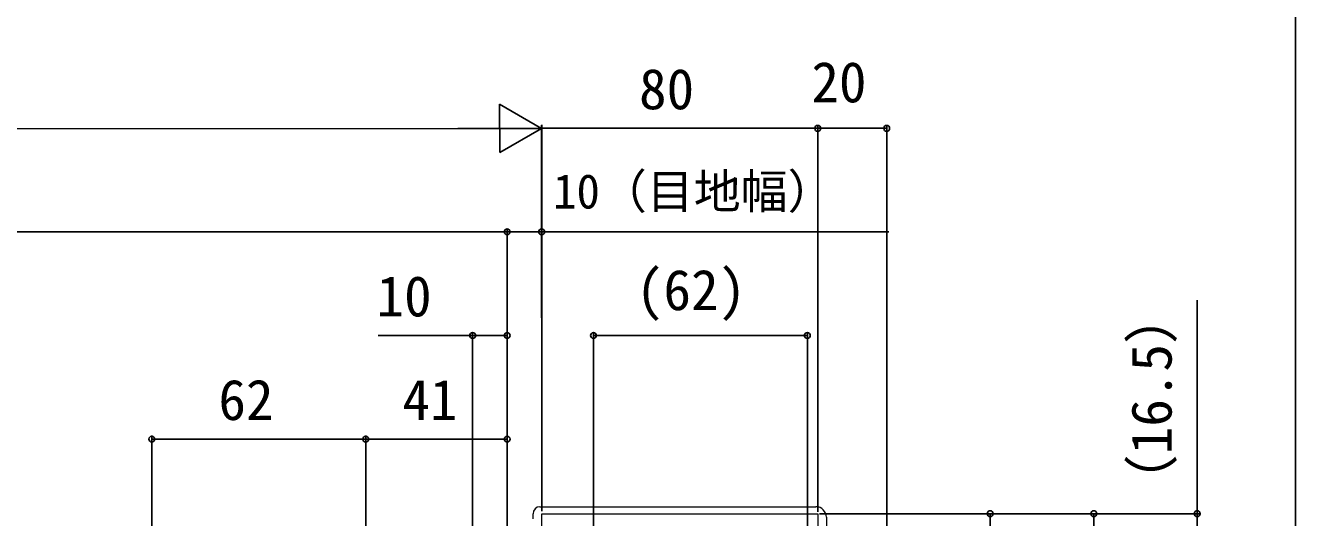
# Model space of a CAD drawing. Units: millimetres, scale not verified. Extents: x -700 to 700, y -1044 to 1038.
# Drawn here: x 331.9 to 700, y 442.5 to 585 of the extents above; entities that cross this region are included whole.
import ezdxf
from ezdxf.enums import TextEntityAlignment as Align

# ---------------------------------------------------------------- set-up
doc = ezdxf.new("R2010")
doc.units = ezdxf.units.MM
doc.header["$LTSCALE"] = 6
doc.layers.add('0-2_YKK_11', color=7, linetype='Continuous', lineweight=18)
doc.layers.add('0-5_YKK_13', color=4, linetype='Continuous', lineweight=18)
doc.layers.add('0-7_YKK_D', color=6, linetype='Continuous')
doc.layers.add('0-8_YKK_ZWAK', color=7, linetype='Continuous')
doc.styles.add('ＭＳ ゴシック', font='')
doc.styles.get('ＭＳ ゴシック').set_extended_font_data('MS Gothic')

msp = doc.modelspace()

# ---------------------------------------------------------------- linework, layer by layer
at = {"layer": '0-2_YKK_11', "color": 30}
msp.add_lwpolyline([(481.5, 352.1), (481.5, 443.6), (561.5, 443.6), (561.5, 403.1)], dxfattribs=at)
at = {"layer": '0-5_YKK_13'}
for p, q in [((481, 445.6), (561, 445.6)), ((479, 442.1), (479, 443.6)), ((564, 442.6), (564, 412.6))]:
    msp.add_line(p, q, dxfattribs=at)
for centre, radius, start, end in [((481, 443.6), 2, 90, 180), ((561, 442.6), 3, 0, 90)]:
    msp.add_arc(centre, radius, start, end, dxfattribs=at)
at = {"layer": '0-7_YKK_D'}
for p, q in [((481.449, 555.157), (469.322, 562.152)), ((469.322, 562.152), (469.328, 548.152)), ((481.5, 444.3), (481.449, 556.157)), ((481.5, 444.3), (481.5, 556.205)), ((561.5, 444.1), (561.5, 556.205)), ((561.5, 444.1), (561.5, 556.205)), ((581.5, 406.1), (581.5, 556.205)), ((58.949, 554.964), (467.449, 555.151)), ((481.449, 555.157), (457.201, 555.146)), ((481.449, 555.157), (469.328, 548.152)), ((481.5, 555.205), (561.5, 555.205)), ((581.5, 555.205), (561.5, 555.205)), ((55, 525.205), (471.5, 525.205)), ((471.5, 375.1), (471.5, 526.205)), ((471.5, 427.6), (471.5, 526.205)), ((481.5, 444.3), (481.5, 526.205)), ((461.5, 298.6), (461.5, 496.205)), ((471.5, 427.6), (471.5, 496.205)), ((496.5, 349.1), (496.5, 496.205)), ((558.5, 495.205), (496.5, 495.205)), ((558.5, 422.1), (558.5, 496.205)), ((368.5, 352.313), (368.5, 466.205)), ((430.5, 465.205), (368.5, 465.205)), ((430.5, 353.4), (430.5, 466.205)), ((430.5, 353.4), (430.5, 466.205)), ((471.5, 465.205), (430.5, 465.205)), ((471.5, 427.6), (471.5, 466.205)), ((562, 443.6), (672.5, 443.6)), ((562, 443.6), (612.5, 443.6)), ((562, 443.6), (642.5, 443.6)), ((611.5, 443.6), (611.5, 395.1)), ((641.5, 443.6), (641.5, 352.1))]:
    msp.add_line(p, q, dxfattribs=at)
for points in [[(471.5, 525.205), (481.5, 525.205), (582.091, 525.205)], [(671.5, 427.1), (671.5, 443.6), (671.5, 505.454)], [(471.5, 495.205), (461.5, 495.205), (434.1, 495.205)]]:
    msp.add_lwpolyline(points, dxfattribs=at)
for centre in [(561.5, 555.205), (581.5, 555.205), (471.5, 525.205), (471.5, 525.205), (481.5, 525.205), (461.5, 495.205), (471.5, 495.205), (496.5, 495.205), (558.5, 495.205), (368.5, 465.205), (430.5, 465.205), (430.5, 465.205), (471.5, 465.205), (611.5, 443.6), (641.5, 443.6), (671.5, 443.6)]:
    msp.add_circle(centre, 0.85, dxfattribs=at)
at = {"layer": '0-8_YKK_ZWAK'}
msp.add_lwpolyline([(-700, -1043.9), (700, -1043.9), (700, 996.1)], dxfattribs=at)

# ---------------------------------------------------------------- texts
at = {"layer": '0-7_YKK_D', "style": 'ＭＳ ゴシック'}
for s, height, p in [('20', 11.73, (559.682, 559.205)), ('80', 11.73, (509.728, 557.205)), ('10（目地幅）', 9.971, (484.814, 528.982)), ('(62)', 11.73, (508.818, 499.023)), ('10', 11.73, (433.646, 497.205)), ('62', 11.73, (387.818, 467.205)), ('41', 11.73, (441.136, 467.205))]:
    msp.add_text(s, height=height, dxfattribs=at).set_placement(p, align=Align.BOTTOM_LEFT)
msp.add_text('（16.5）', height=11.73, rotation=90, dxfattribs=at).set_placement((667.591, 444.818), align=Align.BOTTOM_LEFT)

doc.saveas('drawing.dxf')
